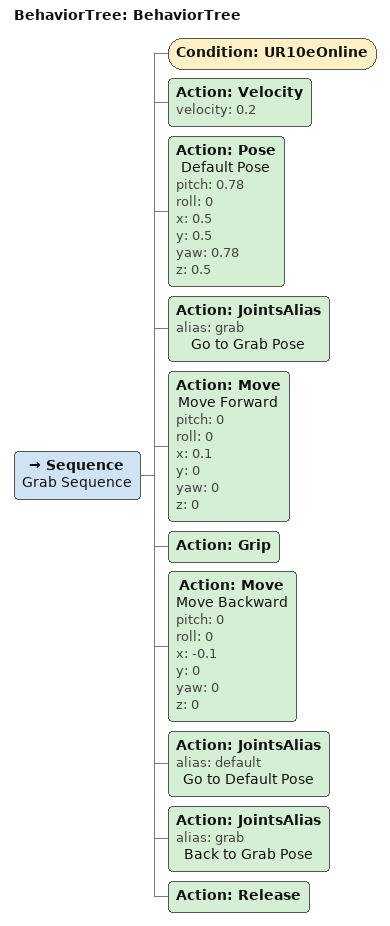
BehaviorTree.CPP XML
<?xml version="1.0"?>
<root main_tree_to_execute="BehaviorTree">
    <BehaviorTree ID="BehaviorTree">
        <Sequence name="Grab Sequence">
            <Condition ID="UR10eOnline"/>
            <Action ID="Velocity" velocity="0.2"/>
            <Action ID="Pose" name="Default Pose" pitch="0.78" roll="0" x="0.5" y="0.5" yaw="0.78" z="0.5"/>
            <Action ID="JointsAlias" alias="grab" name="Go to Grab Pose"/>
            <Action ID="Move" name="Move Forward" pitch="0" roll="0" x="0.1" y="0" yaw="0" z="0"/>
            <Action ID="Grip"/>
            <Action ID="Move" name="Move Backward" pitch="0" roll="0" x="-0.1" y="0" yaw="0" z="0"/>
            <Action ID="JointsAlias" alias="default" name="Go to Default Pose"/>
            <Action ID="JointsAlias" alias="grab" name="Back to Grab Pose"/>
            <Action ID="Release"/>
        </Sequence>
    </BehaviorTree>
</root>
